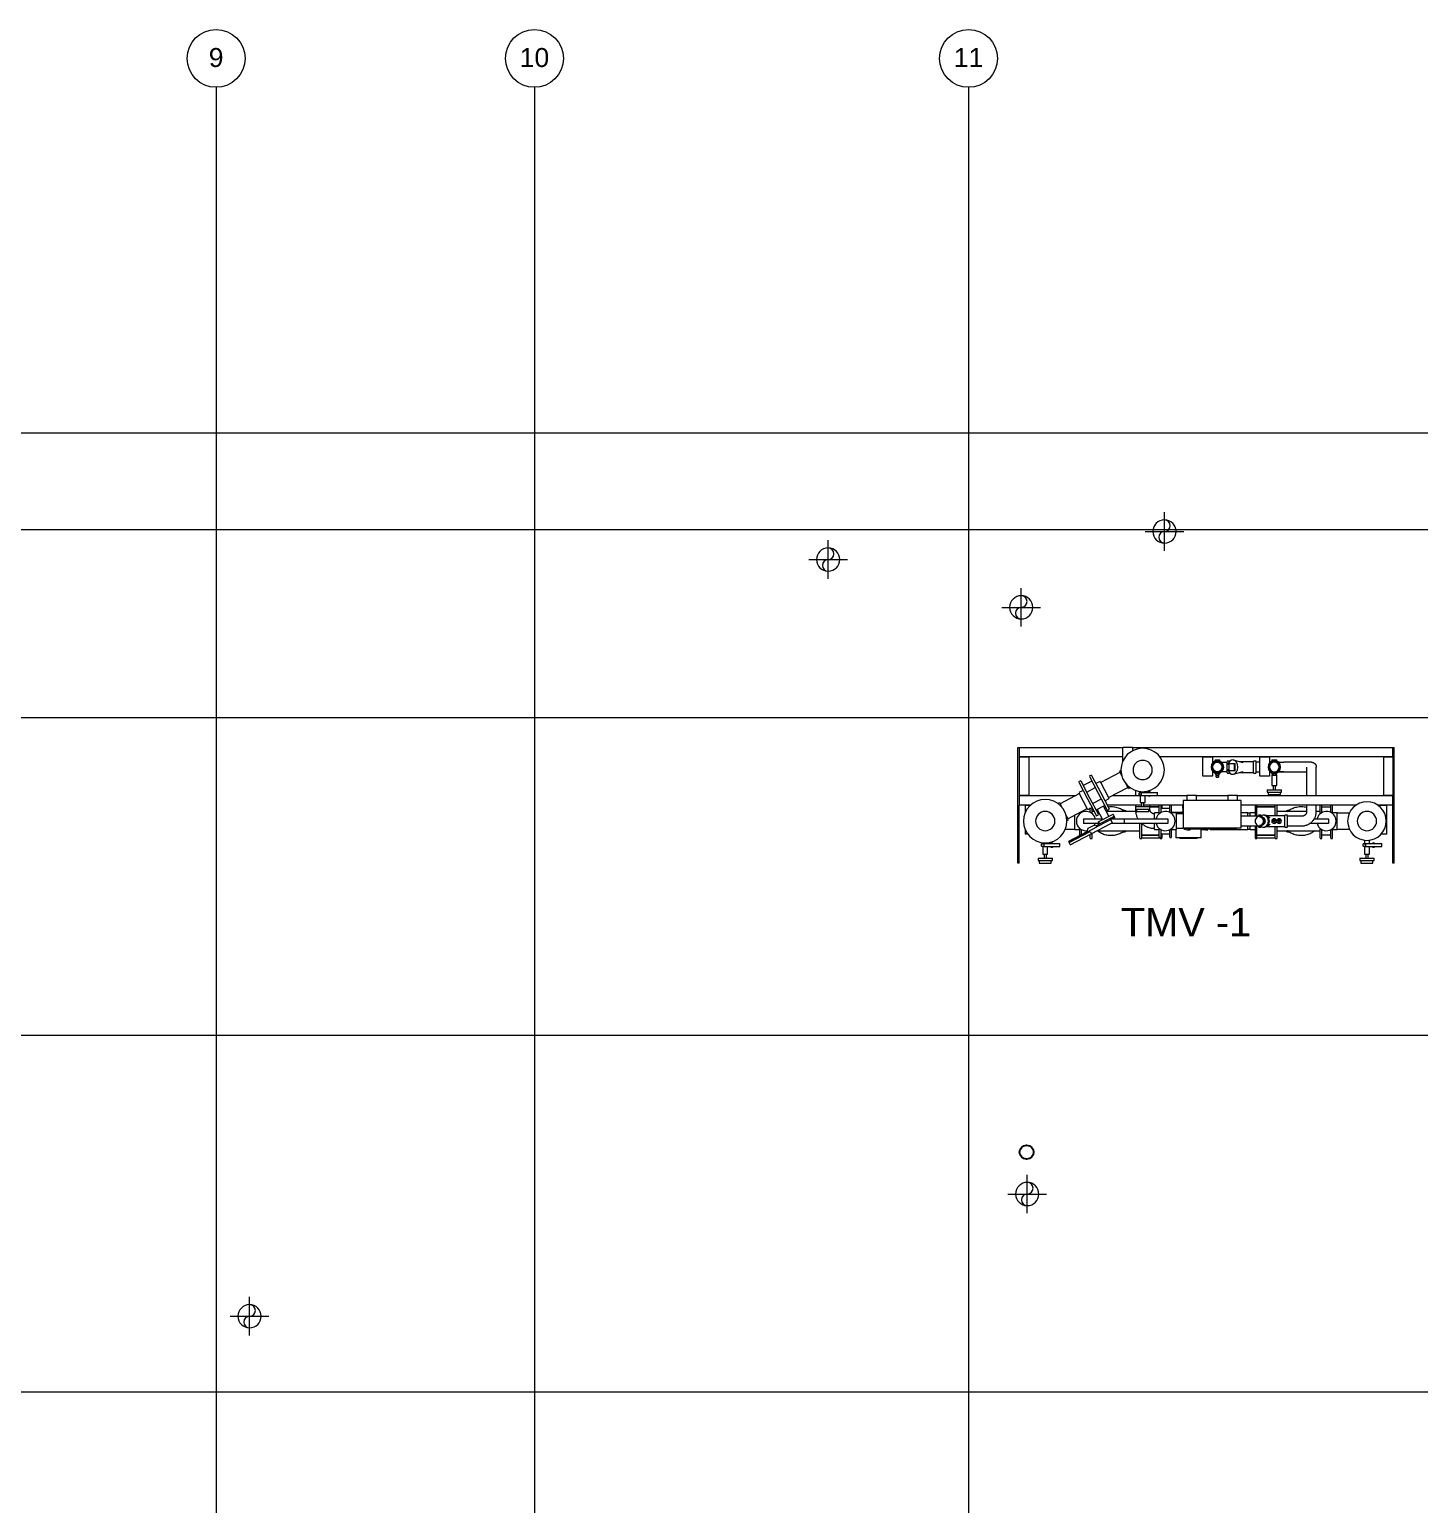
# Model space of a CAD drawing. Header units: inches. Extents: x -3299 to -2250, y -94 to 482.
# Drawn here: x -2774.7 to -2486.5, y 175.7 to 481.7 of the extents above; entities that cross this region are included whole.
import ezdxf

# ---------------------------------------------------------------- set-up
doc = ezdxf.new("R2010")
doc.units = ezdxf.units.IN
doc.header["$MEASUREMENT"] = 0
for name, color, linetype, lineweight in [('G-ANNO-TEXT', 231, 'Continuous', 9), ('M-EQPM', 50, 'Continuous', 9), ('P-PIPE', 3, 'Continuous', 9), ('P-PIPE-CNTR', 3, 'Continuous', 9), ('S-GRID', 1, 'Continuous', 9), ('S-GRID-IDEN', 1, 'Continuous', 13)]:
    doc.layers.add(name, color=color, linetype=linetype, lineweight=lineweight)
doc.styles.add('Arial', font='arial.ttf', dxfattribs={"height": 3.934132})
doc.styles.add('Arial_1', font='arial.ttf', dxfattribs={"height": 5.901198})

# ---------------------------------------------------------------- blocks, each defined once
blk = doc.blocks.new('Digital-Recirc-Valve_Brain_DMC2-BS1-DS-Brainscan_Armstrong - Standard-1360012-Copy of ROOF LEVEL')
at = {"layer": 'M-EQPM'}
for p, q in [((-39, 12), (-38.75, 12)), ((-39, -12), (-39, 12)), ((-38.75, 12), (-17.27, 12)), ((-38.75, 12), (-38.75, 10)), ((-38.75, 10), (-36.75, 10)), ((-38.75, 10), (-38.75, 2)), ((-17.27, 10), (-38.75, 10)), ((-36.75, 10), (-36.75, 2)), ((-17.27, 8.99), (-17.27, 12)), ((-15.27, 12), (-17.27, 12)), ((-15.27, 12), (-15.27, 11.21)), ((-15.27, 12), (38.75, 12)), ((38.75, 10), (-9.56, 10)), ((-0.65, 10), (1.35, 10)), ((-0.65, 6), (-0.65, 10)), ((1.35, 10), (1.35, 8.69)), ((1.85, 9.4), (1.85, 9.08)), ((1.85, 9.4), (2.35, 9.4)), ((2.35, 9.4), (2.85, 9.4)), ((2.85, 9.08), (2.85, 9.4)), ((7.71, 8.81), (5.71, 9.37)), ((11.15, 10), (13.15, 10)), ((11.15, 6), (11.15, 10)), ((13.15, 10), (13.15, 8.69)), ((13.65, 9.4), (13.65, 9.08)), ((13.65, 9.4), (14.15, 9.4)), ((14.15, 9.4), (14.65, 9.4)), ((14.65, 9.08), (14.65, 9.4)), ((36.75, 10), (38.75, 10)), ((36.75, 10), (36.75, 2)), ((38.75, 10), (38.75, 12)), ((38.75, 12), (39, 12)), ((38.75, 10), (38.75, 2)), ((39, -12), (39, 12)), ((-23.78, 6.24), (-24.22, 6.01)), ((-23.75, 6.19), (-21.92, 2.7)), ((-17.86, 6.8), (-21.85, 4.71)), ((-17.63, 7.21), (-17.98, 7.02)), ((-17.96, 6.98), (-17.44, 6)), ((1.35, 7.11), (1.35, 6)), ((1.85, 6.72), (1.85, 6.4)), ((2.1, 6.4), (1.85, 6.4)), ((2.1, 6.15), (2.1, 6.4)), ((2.6, 6.4), (2.1, 6.4)), ((2.1, 5.8), (2.1, 6.15)), ((2.1, 6.15), (2.6, 6.15)), ((2.6, 6.4), (2.6, 6.15)), ((2.85, 6.4), (2.6, 6.4)), ((2.6, 6.15), (2.6, 5.8)), ((2.85, 6.4), (2.85, 6.72)), ((4.85, 9.15), (4.35, 9.15)), ((4.35, 7.9), (4.35, 9.09)), ((4.35, 6.71), (4.35, 7.9)), ((4.35, 6.65), (4.85, 6.65)), ((4.8, 8.65), (5.86, 8.65)), ((4.8, 7.15), (4.8, 8.65)), ((5.86, 7.15), (4.8, 7.15)), ((4.85, 9.05), (4.85, 9.09)), ((4.85, 6.71), (4.85, 6.75)), ((5.71, 6.43), (7.71, 6.99)), ((5.86, 8.65), (6.04, 8.65)), ((5.86, 7.15), (5.86, 8.65)), ((6.04, 7.15), (5.86, 7.15)), ((6.04, 7.15), (6.04, 8.65)), ((9.85, 9.02), (6.83, 9.02)), ((6.83, 6.77), (9.85, 6.77)), ((10.35, 9.15), (9.85, 9.15)), ((9.85, 7.9), (9.85, 9.09)), ((9.85, 6.71), (9.85, 7.9)), ((9.85, 6.65), (10.35, 6.65)), ((10.35, 7.9), (10.35, 9.09)), ((11.15, 8.9), (10.35, 8.9)), ((10.35, 6.71), (10.35, 7.9)), ((10.35, 6.9), (11.15, 6.9)), ((13.36, 8.9), (13.15, 8.9)), ((13.15, 7.11), (13.15, 6)), ((13.15, 6.9), (13.36, 6.9)), ((13.65, 6.72), (13.65, 6.4)), ((13.9, 6.4), (13.65, 6.4)), ((13.65, 6.2), (13.65, 4.07)), ((13.65, 6.2), (14.65, 6.2)), ((13.9, 6.65), (13.9, 6.2)), ((14.4, 6.2), (14.4, 6.65)), ((14.65, 6.4), (14.4, 6.4)), ((14.65, 6.4), (14.65, 6.72)), ((14.65, 4.07), (14.65, 6.2)), ((15.13, 8.9), (14.94, 8.9)), ((14.94, 6.9), (16.15, 6.9)), ((21.85, 8.9), (16.15, 8.9)), ((16.15, 6.9), (20.85, 6.9)), ((22.85, 6.83), (22.85, 7.64)), ((-25.99, 5.08), (-26.44, 4.84)), ((-26.41, 4.79), (-24.58, 1.3)), ((-25.51, 3.07), (-26.39, 2.61)), ((-25.97, 5.02), (-24.14, 1.54)), ((-23.69, 4.99), (-25.46, 4.06)), ((-24.76, 2.73), (-22.99, 3.66)), ((-24.19, 5.95), (-22.36, 2.46)), ((-21.97, 4.93), (-22.85, 4.47)), ((-21.94, 4.89), (-21.04, 3.16)), ((-21.04, 3.16), (-20.13, 1.44)), ((-20.22, 1.61), (-16.24, 3.7)), ((-16.68, 4.54), (-16.15, 3.53)), ((-16.12, 3.48), (-15.79, 3.66)), ((-14.65, 3.08), (-14.65, 2)), ((-11.65, 2.7), (-11.65, 3.08)), ((1.35, 6), (-0.65, 6)), ((2.1, 5.8), (2.6, 5.8)), ((13.15, 6), (11.15, 6)), ((12.65, 3.2), (12.65, 2.7)), ((12.65, 3.2), (15.65, 3.2)), ((13.65, 4.07), (14.65, 4.07)), ((13.9, 4.07), (13.9, 3.2)), ((14.4, 3.2), (14.4, 4.07)), ((15.65, 2.7), (15.65, 3.2)), ((20.85, 5.9), (20.85, 2)), ((22.85, 2), (22.85, 5.9)), ((-36.75, 2), (-38.75, 2)), ((-38.75, 2), (-27.02, 2)), ((-38.75, 2), (-38.75, 0)), ((-30.38, 0.52), (-30.71, 0.34)), ((-29.82, -0.54), (-30.35, 0.47)), ((-26.28, 2.39), (-30.26, 0.3)), ((-26.37, 2.56), (-25.46, 0.84)), ((-25.46, 0.84), (-24.56, -0.89)), ((-24.58, 1.3), (-22.75, -2.19)), ((-24.14, 1.54), (-22.31, -1.95)), ((-21.74, 1.27), (-23.51, 0.34)), ((-22.36, 2.46), (-20.53, -1.02)), ((-21.92, 2.7), (-20.09, -0.79)), ((-20.99, 0.93), (-20.11, 1.39)), ((-19.48, 2), (-13.65, 2)), ((-13.59, 2.57), (-13.9, 2.57)), ((-13.9, 2.07), (-13.9, 2.57)), ((-13.9, 2.07), (-13.59, 2.07)), ((-13.65, 2.88), (-13.65, 2.45)), ((-13.65, 2.2), (-13.65, 0.57)), ((-13.65, 0.57), (-12.65, 0.57)), ((-13.46, 2.63), (-13.46, 2.01)), ((-13.46, 2.63), (-10.09, 2.63)), ((-13.46, 2.01), (-10.09, 2.01)), ((-13.4, 0.57), (-13.4, -0.3)), ((-12.9, -0.3), (-12.9, 0.57)), ((-12.65, 2.63), (-12.65, 2.88)), ((-12.65, 0.57), (-12.65, 2.01)), ((-12.65, 2), (-12.03, 2)), ((-11.52, 2), (-4, 2)), ((-10.09, 2.01), (-10.09, 2.63)), ((-9.71, -1.76), (-9.71, 0.01)), ((-9.34, -1.55), (-9.34, 0.01)), ((-9.15, 0.05), (-9.15, -0.64)), ((-7.53, -1.55), (-7.53, 0.01)), ((-7.15, -1.76), (-7.15, 0.01)), ((7.25, 1), (-4.75, 1)), ((-4.75, 1), (-4.75, -4.7)), ((-2, 2), (-4, 2)), ((-4, 2), (-4, 1)), ((-2, 1), (-2, 2)), ((-2, 2), (4.5, 2)), ((4.5, 2), (4.5, 1)), ((6.5, 2), (4.5, 2)), ((6.5, 1), (6.5, 2)), ((6.5, 2), (38.75, 2)), ((7.25, -4.7), (7.25, 1)), ((10.15, 0.05), (10.15, -2.29)), ((10.52, -2.29), (10.52, 0.05)), ((12.65, 2.7), (15.65, 2.7)), ((12.9, 2.7), (12.9, 2.2)), ((12.9, 2.2), (15.4, 2.2)), ((14.34, -2.22), (14.34, 0.05)), ((14.71, -2.22), (14.71, 0.05)), ((15.4, 2.2), (15.4, 2.7)), ((23.65, -1.8), (23.65, 0.05)), ((24.03, -1.56), (24.03, 0.05)), ((25.84, -1.53), (25.84, 0.05)), ((26.21, -1.72), (26.21, 0.05)), ((38.75, 2), (36.75, 2)), ((38.75, 0), (38.75, 2)), ((-36.34, 0), (-38.75, 0)), ((-38.75, -12), (-38.75, 0)), ((-37.47, 0), (-36.34, 0)), ((-37.47, -1.61), (-37.47, 0)), ((-28.54, -2.98), (-29.06, -2)), ((-28.87, -3.21), (-28.52, -3.02)), ((-28.64, -2.8), (-24.65, -0.71)), ((-27.21, -3.3), (-27.21, -2.02)), ((-26.21, -1.58), (-26.31, -1.58)), ((-26.21, -1.8), (-26.21, -1.5)), ((-25.84, -1.56), (-25.84, -1.31)), ((-25.4, -2.8), (-21.58, -2.8)), ((-25.4, -2.8), (-25.4, -3.8)), ((-24.53, -0.93), (-23.65, -0.47)), ((-24.03, -1.53), (-24.03, -0.57)), ((-23.65, -1.72), (-23.65, -0.43)), ((-23.21, -1.3), (-23.65, -1.3)), ((-23.21, -1.3), (-23.65, -1.3)), ((-22.81, -0.99), (-21.04, -0.06)), ((-22.72, -2.24), (-22.28, -2.01)), ((-22.37, -1.3), (-22.65, -1.3)), ((-22.41, -1.3), (-22.65, -1.3)), ((-22.59, -0.88), (-21.47, -3)), ((-22.36, -3.46), (-19.26, -1.84)), ((-20.15, -2.3), (-21.26, -0.18)), ((-14.58, -1.3), (-20.67, -1.3)), ((-18.89, -2.54), (-20.54, -3.41)), ((-20.54, -3.07), (-19.84, -2.7)), ((-13.4, 0), (-20.51, 0)), ((-20.51, -1.08), (-20.06, -0.84)), ((-19.77, -2.67), (-19.84, -2.7)), ((-19.77, -2.67), (-19.26, -2.4)), ((-19.43, -3.67), (-19.77, -3.01)), ((-19.38, -2.8), (-16.93, -2.8)), ((-19.03, -2.28), (-19.26, -1.84)), ((-19.24, -2.39), (-19.26, -2.4)), ((-19.23, -2.38), (-19.03, -2.28)), ((-18.89, -2.54), (-19.03, -2.28)), ((-17.27, -1.03), (-17.39, -1.03)), ((-17.27, -1.03), (-17.39, -1.03)), ((-16.93, -2.8), (-7.93, -2.8)), ((-16.93, -3.8), (-16.93, -2.8)), ((-14.58, -1.3), (-16.6, -1.3)), ((-14.65, 0), (-14.65, -0.3)), ((-14.65, -0.3), (-14.65, -0.8)), ((-14.65, -0.3), (-11.65, -0.3)), ((-14.65, -0.8), (-11.65, -0.8)), ((-14.65, -0.8), (-14.65, -0.86)), ((-14.4, -0.8), (-14.4, -1.3)), ((-14.4, -1.3), (-11.9, -1.3)), ((-4.75, 0), (-12.9, 0)), ((-11.9, -1.3), (-11.9, -0.8)), ((-11.65, -0.3), (-11.65, 0)), ((-11.65, -0.8), (-11.65, -0.3)), ((-11.65, -0.3), (-9.71, -0.3)), ((-9.71, -0.43), (-11.65, -0.43)), ((-11.65, -0.86), (-11.65, -0.8)), ((-9.71, -1.58), (-10.71, -1.58)), ((-10.71, -2.78), (-10.71, -1.58)), ((-7.53, -0.68), (-9.34, -0.68)), ((-7.93, -2.8), (-7.93, -3.8)), ((-4.9, -1.55), (-7.15, -1.55)), ((-6.15, -1.58), (-7.15, -1.58)), ((-6.15, -3.3), (-6.15, -1.58)), ((-4.9, -1.29), (-4.75, -1.29)), ((-4.9, -1.29), (-4.9, -1.8)), ((-4.89, 0), (-4.84, -1.29)), ((31.15, 0), (7.25, 0)), ((8.65, -1.58), (7.25, -1.58)), ((10.85, -2.3), (7.25, -2.3)), ((8.65, -2.27), (8.65, -1.58)), ((9.15, -1.64), (8.65, -1.64)), ((10.15, -1.58), (9.15, -1.58)), ((9.15, -2.27), (9.15, -1.58)), ((10.52, -0.3), (14.34, -0.3)), ((14.34, -0.43), (10.52, -0.43)), ((11.35, -2.05), (10.85, -2.05)), ((10.85, -2.3), (10.85, -2.11)), ((11.17, -2.3), (11.04, -2.3)), ((11.26, -2.55), (11.17, -2.55)), ((11.35, -2.21), (11.35, -2.11)), ((11.44, -2.18), (11.35, -2.18)), ((12.04, -2.05), (11.85, -2.05)), ((16.35, -2.18), (12.47, -2.18)), ((13.27, -2.64), (12.55, -2.2)), ((20.85, -1.3), (14.71, -1.3)), ((16.6, -1.3), (14.71, -1.3)), ((16.85, -2.05), (16.35, -2.05)), ((16.35, -3.3), (16.35, -2.11)), ((16.85, -3.3), (16.85, -2.11)), ((19.85, -2.3), (16.85, -2.3)), ((17.39, -1.03), (17.27, -1.03)), ((17.39, -1.03), (17.27, -1.03)), ((20.85, 0), (20.85, -1.3)), ((22.41, -2.8), (25.4, -2.8)), ((22.85, -1.3), (22.85, 0)), ((23.65, -1.3), (22.85, -1.3)), ((23.65, -1.3), (22.85, -1.3)), ((25.84, -0.43), (24.03, -0.43)), ((25.4, -2.8), (25.4, -3.8)), ((27.21, -1.58), (26.21, -1.58)), ((27.21, -3.3), (27.21, -1.58)), ((29.76, -1.64), (27.21, -1.64)), ((35.55, 0), (37.48, 0)), ((38.75, 0), (35.55, 0)), ((37.48, -6), (37.48, 0)), ((38.75, -12), (38.75, 0)), ((-37.47, -6), (-37.47, -4.99)), ((-36.94, -6), (-37.47, -6)), ((-29.21, -4.96), (-27.21, -4.96)), ((-24.72, -5.53), (-28.51, -7.52)), ((-28.48, -7.58), (-22.62, -4.5)), ((-28.48, -7.58), (-22.62, -4.5)), ((-28.38, -7.77), (-24.03, -5.49)), ((-28.16, -8.2), (-23.81, -5.91)), ((-27.21, -5.02), (-27.21, -3.3)), ((-27.21, -5.02), (-26.21, -5.02)), ((-26.21, -6.33), (-26.21, -4.8)), ((-25.84, -6.15), (-25.84, -5.04)), ((-22.18, -3.8), (-25.4, -3.8)), ((-24.51, -4.83), (-24.72, -5.53)), ((-23.28, -4.19), (-24.51, -4.83)), ((-24.03, -5.49), (-23.79, -5.96)), ((-24.03, -6.87), (-24.03, -6.06)), ((-20.09, -4.02), (-23.79, -5.96)), ((-23.65, -6.87), (-23.65, -5.93)), ((-22.68, -4.37), (-23.28, -4.19)), ((-22.77, -4.24), (-22.75, -4.23)), ((-22.77, -4.24), (-22.63, -4.51)), ((-22.75, -4.23), (-20.68, -3.14)), ((-20.54, -3.41), (-22.62, -4.5)), ((-22.62, -4.5), (-22.62, -4.5)), ((-22.53, -5.3), (-13.71, -5.3)), ((-22.53, -5.3), (-22.47, -5.3)), ((-22.36, -3.46), (-22.13, -3.9)), ((-20.68, -3.14), (-20.6, -3.11)), ((-20.54, -3.41), (-20.68, -3.14)), ((-20.54, -3.07), (-20.61, -3.11)), ((-19.43, -3.67), (-20.09, -4.02)), ((-16.93, -3.8), (-19.67, -3.8)), ((-17.39, -5.57), (-17.27, -5.57)), ((-17.39, -5.57), (-17.27, -5.57)), ((-7.93, -3.8), (-16.93, -3.8)), ((-16.6, -5.3), (-13.71, -5.3)), ((-13.71, -6.87), (-13.71, -3.81)), ((-13.34, -6.87), (-13.34, -3.81)), ((-10.71, -5.02), (-10.71, -3.82)), ((-10.71, -5.02), (-9.71, -5.02)), ((-9.71, -6.62), (-9.71, -4.84)), ((-9.34, -6.62), (-9.34, -5.05)), ((-9.34, -5.93), (-7.53, -5.93)), ((-9.15, -5.96), (-9.15, -6.87)), ((-7.53, -6.62), (-7.53, -5.05)), ((-7.15, -6.62), (-7.15, -4.84)), ((-7.15, -5.02), (-6.15, -5.02)), ((-7.15, -5.05), (-6.28, -5.05)), ((-6.28, -5.02), (-6.28, -6.8)), ((-6.15, -5.02), (-6.15, -3.3)), ((-4.75, -4.7), (7.25, -4.7)), ((-3.75, -4.7), (-3.75, -5)), ((6.25, -5), (-3.75, -5)), ((-1.03, -6.8), (-1.03, -5)), ((-1.03, -5.05), (-0.15, -5.05)), ((-0.15, -5.11), (-0.15, -5.06)), ((-0.15, -5.11), (0.35, -5.11)), ((0.35, -5.11), (0.35, -5.06)), ((0.85, -5.02), (8.65, -5.02)), ((0.85, -5.02), (0.85, -5.02)), ((6.25, -4.7), (6.25, -5)), ((7.25, -4.3), (10.85, -4.3)), ((8.65, -5.02), (8.65, -4.33)), ((8.65, -4.96), (9.15, -4.96)), ((9.15, -5.02), (9.15, -4.33)), ((9.15, -5.02), (10.15, -5.02)), ((10.15, -4.31), (10.15, -6.87)), ((10.52, -6.87), (10.52, -4.3)), ((10.85, -4.49), (10.85, -4.3)), ((10.85, -4.55), (11.35, -4.55)), ((11.04, -4.3), (11.17, -4.3)), ((11.17, -4.05), (11.26, -4.05)), ((11.35, -4.49), (11.35, -4.39)), ((11.35, -4.43), (11.44, -4.43)), ((11.85, -4.55), (12.04, -4.55)), ((12.47, -4.43), (16.35, -4.43)), ((12.55, -4.4), (13.27, -3.96)), ((14.34, -6.87), (14.34, -4.38)), ((14.71, -6.87), (14.71, -4.38)), ((14.71, -5.3), (23.65, -5.3)), ((14.71, -5.3), (16.6, -5.3)), ((16.35, -4.49), (16.35, -3.3)), ((16.35, -4.55), (16.85, -4.55)), ((16.85, -4.49), (16.85, -3.3)), ((16.85, -4.3), (19.85, -4.3)), ((17.27, -5.57), (17.39, -5.57)), ((17.27, -5.57), (17.39, -5.57)), ((25.4, -3.8), (21.41, -3.8)), ((22.47, -5.3), (23.65, -5.3)), ((23.65, -6.87), (23.65, -4.8)), ((24.03, -6.87), (24.03, -5.04)), ((25.84, -6.87), (25.84, -5.07)), ((26.21, -6.87), (26.21, -4.88)), ((26.21, -5.02), (27.21, -5.02)), ((27.21, -5.02), (27.21, -3.3)), ((27.21, -4.96), (29.76, -4.96)), ((37.48, -6), (36.26, -6)), ((-33.79, -8.03), (-34.1, -8.03)), ((-34.1, -8.53), (-34.1, -8.03)), ((-34.1, -8.53), (-33.79, -8.53)), ((-33.85, -7.72), (-33.85, -8.15)), ((-33.85, -8.4), (-33.85, -10.13)), ((-33.66, -7.97), (-33.66, -8.59)), ((-33.66, -7.97), (-30.29, -7.97)), ((-33.66, -8.59), (-30.29, -8.59)), ((-32.85, -7.97), (-32.85, -7.72)), ((-32.85, -10.13), (-32.85, -8.59)), ((-30.29, -8.59), (-30.29, -7.97)), ((-28.51, -7.52), (-28.48, -7.58)), ((-28.48, -7.58), (-28.38, -7.77)), ((-28.16, -8.19), (-28.38, -7.77)), ((-24.32, -6.18), (-24.03, -6.18)), ((-24.03, -6.87), (-24.03, -6.87)), ((-24.03, -6.93), (-23.65, -6.93)), ((-24.03, -6.93), (-23.65, -6.93)), ((-23.65, -6.87), (-23.65, -6.87)), ((-13.71, -6.87), (-13.71, -6.87)), ((-13.71, -6.93), (-13.34, -6.93)), ((-13.71, -6.93), (-13.34, -6.93)), ((-13.34, -6.18), (-9.71, -6.18)), ((-9.71, -6.3), (-13.34, -6.3)), ((-13.34, -6.8), (-9.53, -6.8)), ((-13.34, -6.87), (-13.34, -6.87)), ((-9.71, -6.68), (-9.34, -6.68)), ((-9.53, -6.87), (-9.53, -6.67)), ((-9.53, -6.87), (-9.53, -6.87)), ((-9.53, -6.93), (-9.15, -6.93)), ((-9.53, -6.93), (-9.15, -6.93)), ((-9.15, -6.87), (-9.15, -6.87)), ((-7.53, -6.62), (-7.53, -6.62)), ((-7.53, -6.68), (-7.15, -6.68)), ((-7.53, -6.68), (-7.15, -6.68)), ((-7.15, -6.62), (-7.15, -6.62)), ((-5.9, -6.8), (-6.28, -6.8)), ((-1.4, -6.8), (-5.9, -6.8)), ((-5.47, -6.8), (-5.47, -6.93)), ((-5.22, -6.93), (-5.47, -6.93)), ((-2.08, -6.93), (-5.22, -6.93)), ((-1.83, -6.93), (-2.08, -6.93)), ((-1.83, -6.93), (-1.83, -6.8)), ((-1.03, -6.8), (-1.4, -6.8)), ((10.15, -6.87), (10.15, -6.87)), ((10.15, -6.93), (10.52, -6.93)), ((10.15, -6.93), (10.52, -6.93)), ((10.52, -6.18), (14.34, -6.18)), ((14.34, -6.3), (10.52, -6.3)), ((10.52, -6.8), (14.34, -6.8)), ((10.52, -6.87), (10.52, -6.87)), ((14.34, -6.87), (14.34, -6.87)), ((14.34, -6.93), (14.71, -6.93)), ((14.34, -6.93), (14.71, -6.93)), ((14.71, -6.87), (14.71, -6.87)), ((23.65, -6.87), (23.65, -6.87)), ((23.65, -6.93), (24.03, -6.93)), ((23.65, -6.93), (24.03, -6.93)), ((24.03, -6.18), (25.84, -6.18)), ((24.03, -6.87), (24.03, -6.87)), ((25.84, -6.87), (25.84, -6.87)), ((25.84, -6.93), (26.21, -6.93)), ((25.84, -6.93), (26.21, -6.93)), ((26.21, -6.87), (26.21, -6.87)), ((32.91, -8.03), (32.6, -8.03)), ((32.6, -8.53), (32.6, -8.03)), ((32.6, -8.53), (32.91, -8.53)), ((32.85, -7.24), (32.85, -8.15)), ((32.85, -8.4), (32.85, -10.13)), ((33.04, -7.97), (33.04, -8.59)), ((33.04, -7.97), (36.41, -7.97)), ((33.04, -8.59), (36.41, -8.59)), ((33.85, -7.97), (33.85, -7.24)), ((33.85, -10.13), (33.85, -8.59)), ((36.41, -8.59), (36.41, -7.97)), ((-38.75, -12), (-39, -12)), ((-34.85, -11), (-34.85, -11.5)), ((-34.85, -11), (-31.85, -11)), ((-34.85, -11.5), (-31.85, -11.5)), ((-34.6, -11.5), (-34.6, -12)), ((-34.6, -12), (-32.1, -12)), ((-33.85, -10.13), (-32.85, -10.13)), ((-33.6, -10.13), (-33.6, -11)), ((-33.1, -11), (-33.1, -10.13)), ((-32.1, -12), (-32.1, -11.5)), ((-31.85, -11.5), (-31.85, -11)), ((31.85, -11), (31.85, -11.5)), ((31.85, -11), (34.85, -11)), ((31.85, -11.5), (34.85, -11.5)), ((32.1, -11.5), (32.1, -12)), ((32.1, -12), (34.6, -12)), ((32.85, -10.13), (33.85, -10.13)), ((33.1, -10.13), (33.1, -11)), ((33.6, -11), (33.6, -10.13)), ((34.6, -12), (34.6, -11.5)), ((34.85, -11.5), (34.85, -11)), ((39, -12), (38.75, -12))]:
    blk.add_line(p, q, dxfattribs=at)
at = {"layer": 'M-EQPM', "flags": 128}
for points in [[(3.14, 8.9), (3.2, 8.9), (3.27, 8.9), (3.34, 8.9), (3.41, 8.9), (3.48, 8.9), (3.55, 8.9), (3.63, 8.9), (3.7, 8.9), (3.78, 8.9), (3.85, 8.9), (3.93, 8.9), (4.01, 8.9), (4.09, 8.9), (4.17, 8.9), (4.25, 8.9), (4.33, 8.9), (4.35, 8.9)], [(4.35, 6.9), (4.27, 6.9), (4.19, 6.9), (4.11, 6.9), (4.03, 6.9), (3.95, 6.9), (3.87, 6.9), (3.8, 6.9), (3.72, 6.9), (3.65, 6.9), (3.57, 6.9), (3.5, 6.9), (3.43, 6.9), (3.36, 6.9), (3.29, 6.9), (3.22, 6.9), (3.16, 6.9)], [(14.94, 8.9), (15, 8.9), (15.07, 8.9), (15.14, 8.9), (15.21, 8.9), (15.28, 8.9), (15.35, 8.9), (15.43, 8.9), (15.5, 8.9), (15.58, 8.9), (15.65, 8.9), (15.73, 8.9), (15.81, 8.9), (15.89, 8.9), (15.97, 8.9), (16.05, 8.9), (16.13, 8.9), (16.15, 8.9)], [(16.15, 6.9), (16.07, 6.9), (15.99, 6.9), (15.91, 6.9), (15.83, 6.9), (15.75, 6.9), (15.67, 6.9), (15.6, 6.9), (15.52, 6.9), (15.45, 6.9), (15.37, 6.9), (15.3, 6.9), (15.23, 6.9), (15.16, 6.9), (15.09, 6.9), (15.02, 6.9), (14.96, 6.9)], [(20.85, 7.9), (20.85, 7.9), (20.85, 7.89), (20.85, 7.89), (20.85, 7.87), (20.85, 7.86), (20.85, 7.84), (20.85, 7.82), (20.85, 7.8), (20.85, 7.77), (20.85, 7.74), (20.85, 7.71), (20.85, 7.67), (20.85, 7.64), (20.85, 7.59), (20.85, 7.55), (20.85, 7.5), (20.85, 7.46), (20.85, 7.4), (20.85, 7.35), (20.85, 7.29), (20.85, 7.23), (20.85, 7.17), (20.85, 7.11), (20.85, 7.05), (20.85, 6.98), (20.85, 6.91), (20.85, 6.84), (20.85, 6.77), (20.85, 6.7), (20.85, 6.62), (20.85, 6.55), (20.85, 6.47), (20.85, 6.4), (20.85, 6.32), (20.85, 6.24), (20.85, 6.16), (20.85, 6.08), (20.85, 6), (20.85, 5.92), (20.85, 5.9)], [(21.85, 8.9), (21.89, 8.9), (21.93, 8.9), (21.97, 8.89), (22.01, 8.89), (22.05, 8.88), (22.09, 8.87), (22.13, 8.86), (22.16, 8.85), (22.2, 8.84), (22.24, 8.82), (22.28, 8.8), (22.31, 8.79), (22.35, 8.77)], [(22.35, 8.76), (22.38, 8.75), (22.41, 8.73), (22.45, 8.7), (22.48, 8.68), (22.51, 8.65), (22.54, 8.62), (22.57, 8.6), (22.59, 8.57), (22.62, 8.54), (22.65, 8.51), (22.67, 8.47), (22.69, 8.44), (22.71, 8.41), (22.73, 8.37), (22.75, 8.34), (22.77, 8.3), (22.78, 8.26), (22.8, 8.22), (22.81, 8.19), (22.82, 8.15)], [(22.82, 8.15), (22.83, 8.11), (22.84, 8.07), (22.84, 8.03), (22.85, 7.99), (22.85, 7.95), (22.85, 7.91)], [(22.85, 5.9), (22.85, 5.98), (22.85, 6.06), (22.85, 6.14), (22.85, 6.22), (22.85, 6.3), (22.85, 6.38), (22.85, 6.45), (22.85, 6.53), (22.85, 6.6), (22.85, 6.68), (22.85, 6.75), (22.85, 6.82), (22.85, 6.89), (22.85, 6.96), (22.85, 7.03), (22.85, 7.09), (22.85, 7.16), (22.85, 7.22), (22.85, 7.28), (22.85, 7.33), (22.85, 7.39), (22.85, 7.44), (22.85, 7.49), (22.85, 7.54), (22.85, 7.58), (22.85, 7.62), (22.85, 7.66), (22.85, 7.7), (22.85, 7.73), (22.85, 7.76), (22.85, 7.79), (22.85, 7.82), (22.85, 7.84), (22.85, 7.86), (22.85, 7.87), (22.85, 7.88), (22.85, 7.89), (22.85, 7.9), (22.85, 7.9), (22.85, 7.9)], [(-22.4, -1.24), (-22.47, -1.29), (-22.54, -1.35)], [(-22.4, -1.24), (-22.47, -1.29), (-22.54, -1.35)], [(-20.82, -0.49), (-20.94, -0.52), (-21.06, -0.56)], [(-20.82, -0.49), (-20.94, -0.52), (-21.06, -0.56)], [(-16.89, -1.35), (-16.92, -1.32), (-17.07, -1.21), (-17.22, -1.1), (-17.39, -0.99), (-17.57, -0.89), (-17.77, -0.79), (-17.97, -0.7), (-18.19, -0.61), (-18.42, -0.54), (-18.66, -0.47), (-18.91, -0.42), (-19.16, -0.38), (-19.42, -0.36), (-19.68, -0.35), (-19.94, -0.36), (-20.2, -0.38), (-20.3, -0.39)], [(-17.24, -1.09), (-17.39, -0.99), (-17.57, -0.89), (-17.77, -0.79), (-17.97, -0.7), (-18.19, -0.61), (-18.42, -0.54), (-18.66, -0.47), (-18.91, -0.42), (-19.16, -0.38), (-19.42, -0.36), (-19.68, -0.35), (-19.94, -0.36), (-20.2, -0.38), (-20.3, -0.39)], [(-14.65, -0.86), (-14.65, -1.02), (-14.64, -1.18), (-14.62, -1.33), (-14.62, -1.35)], [(-14.65, -0.86), (-14.65, -1.02), (-14.64, -1.18), (-14.62, -1.33), (-14.6, -1.49), (-14.57, -1.64), (-14.54, -1.8), (-14.5, -1.95), (-14.45, -2.1), (-14.4, -2.25), (-14.34, -2.4), (-14.27, -2.54), (-14.21, -2.68), (-14.14, -2.8)], [(-10.71, -1.8), (-10.75, -1.8), (-10.79, -1.8), (-10.82, -1.79), (-10.86, -1.79), (-10.9, -1.78), (-10.94, -1.77), (-10.97, -1.76), (-11.01, -1.75), (-11.04, -1.74), (-11.08, -1.73), (-11.11, -1.71), (-11.15, -1.69), (-11.18, -1.68), (-11.21, -1.66), (-11.24, -1.64), (-11.27, -1.61), (-11.3, -1.59), (-11.33, -1.57), (-11.36, -1.54), (-11.39, -1.52), (-11.41, -1.49), (-11.44, -1.46), (-11.46, -1.43), (-11.48, -1.4), (-11.5, -1.37), (-11.52, -1.34), (-11.54, -1.3), (-11.56, -1.27), (-11.57, -1.24), (-11.59, -1.2), (-11.6, -1.17), (-11.61, -1.13), (-11.62, -1.1), (-11.63, -1.06), (-11.64, -1.02), (-11.64, -0.98), (-11.65, -0.95), (-11.65, -0.91), (-11.65, -0.87), (-11.65, -0.86)], [(-4.75, -1.8), (-4.8, -1.8), (-4.88, -1.8), (-4.97, -1.8), (-5.06, -1.8), (-5.15, -1.8), (-5.24, -1.8), (-5.34, -1.8), (-5.43, -1.8), (-5.53, -1.8), (-5.63, -1.8), (-5.73, -1.8), (-5.82, -1.8), (-5.92, -1.8), (-6.02, -1.8), (-6.12, -1.8), (-6.15, -1.8)], [(20.85, -0.5), (20.8, -0.48), (20.55, -0.43), (20.3, -0.39), (20.04, -0.36), (19.79, -0.35), (19.53, -0.36), (19.27, -0.37), (19.01, -0.41), (18.76, -0.45), (18.52, -0.51), (18.29, -0.58), (18.06, -0.66), (17.85, -0.75), (17.65, -0.85), (17.46, -0.95), (17.29, -1.06), (17.13, -1.17), (16.98, -1.28), (16.89, -1.35)], [(20.85, -0.5), (20.8, -0.48), (20.55, -0.43), (20.3, -0.39), (20.04, -0.36), (19.79, -0.35), (19.53, -0.36), (19.27, -0.37), (19.01, -0.41), (18.76, -0.45), (18.52, -0.51), (18.29, -0.58), (18.06, -0.66), (17.85, -0.75), (17.65, -0.85), (17.46, -0.95), (17.29, -1.06), (17.24, -1.09)], [(19.85, -4.3), (19.97, -4.3), (20.09, -4.29), (20.21, -4.28), (20.33, -4.26), (20.45, -4.24), (20.56, -4.21), (20.68, -4.18), (20.79, -4.15), (20.91, -4.11), (21.02, -4.06), (21.13, -4.01), (21.24, -3.96), (21.34, -3.9), (21.44, -3.84), (21.54, -3.78), (21.64, -3.71), (21.74, -3.63), (21.83, -3.56), (21.92, -3.47), (22, -3.39), (22.08, -3.3), (22.16, -3.21), (22.24, -3.12), (22.31, -3.02), (22.37, -2.92), (22.44, -2.82), (22.5, -2.71), (22.55, -2.61), (22.6, -2.5), (22.65, -2.39), (22.69, -2.27), (22.72, -2.16), (22.76, -2.04), (22.78, -1.93), (22.81, -1.81), (22.82, -1.69), (22.84, -1.57), (22.85, -1.45), (22.85, -1.33), (22.85, -1.3)], [(20.85, -1.3), (20.85, -1.34), (20.85, -1.38), (20.84, -1.42), (20.84, -1.46), (20.83, -1.5), (20.82, -1.54), (20.81, -1.58), (20.8, -1.61), (20.79, -1.65), (20.77, -1.69), (20.75, -1.73), (20.74, -1.76), (20.72, -1.8), (20.7, -1.83), (20.68, -1.86), (20.65, -1.9), (20.63, -1.93), (20.6, -1.96), (20.57, -1.99), (20.55, -2.02), (20.52, -2.04), (20.49, -2.07), (20.46, -2.1), (20.42, -2.12), (20.39, -2.14), (20.36, -2.16), (20.32, -2.18), (20.29, -2.2), (20.25, -2.22), (20.21, -2.23), (20.17, -2.25), (20.14, -2.26), (20.1, -2.27), (20.06, -2.28), (20.02, -2.29), (19.98, -2.29), (19.94, -2.3), (19.9, -2.3), (19.86, -2.3), (19.85, -2.3)], [(22.85, -1.35), (22.85, -1.33), (22.85, -1.3)], [(-22.5, -5.28), (-22.38, -5.37), (-22.23, -5.49), (-22.06, -5.59), (-21.88, -5.7), (-21.69, -5.8), (-21.48, -5.89), (-21.26, -5.98), (-21.04, -6.05), (-20.8, -6.12), (-20.55, -6.17), (-20.3, -6.21), (-20.04, -6.24), (-19.79, -6.25), (-19.53, -6.24), (-19.27, -6.23), (-19.01, -6.19), (-18.76, -6.15), (-18.52, -6.09), (-18.29, -6.02), (-18.06, -5.94), (-17.85, -5.85), (-17.65, -5.75), (-17.46, -5.65), (-17.29, -5.54), (-17.13, -5.43), (-16.98, -5.32), (-16.89, -5.25)], [(-22.5, -5.28), (-22.38, -5.37), (-22.23, -5.49), (-22.06, -5.59), (-21.88, -5.7), (-21.69, -5.8), (-21.48, -5.89), (-21.26, -5.98), (-21.04, -6.05), (-20.8, -6.12), (-20.55, -6.17), (-20.3, -6.21), (-20.04, -6.24), (-19.79, -6.25), (-19.53, -6.24), (-19.27, -6.23), (-19.01, -6.19), (-18.76, -6.15), (-18.52, -6.09), (-18.29, -6.02), (-18.06, -5.94), (-17.85, -5.85), (-17.65, -5.75), (-17.46, -5.65), (-17.29, -5.54), (-17.24, -5.51)], [(-13.33, -3.8), (-13.22, -3.9), (-13.1, -4), (-12.97, -4.09), (-12.84, -4.18), (-12.71, -4.26), (-12.57, -4.34), (-12.43, -4.41), (-12.28, -4.47), (-12.14, -4.53), (-11.99, -4.59), (-11.84, -4.63), (-11.69, -4.68), (-11.54, -4.71), (-11.38, -4.74), (-11.23, -4.77), (-11.07, -4.78), (-10.91, -4.79), (-10.76, -4.8), (-10.71, -4.8)], [(-6.15, -4.8), (-6.05, -4.8), (-5.95, -4.8), (-5.85, -4.8), (-5.75, -4.8), (-5.65, -4.8), (-5.56, -4.8), (-5.46, -4.8), (-5.36, -4.8), (-5.27, -4.8), (-5.18, -4.8), (-5.09, -4.8), (-5, -4.8), (-4.91, -4.8), (-4.82, -4.8), (-4.74, -4.8), (-4.66, -4.8), (-4.58, -4.8), (-4.5, -4.8), (-4.43, -4.8), (-4.36, -4.8), (-4.29, -4.8), (-4.22, -4.8), (-4.16, -4.8), (-4.1, -4.8), (-4.05, -4.8), (-3.99, -4.8), (-3.95, -4.8), (-3.9, -4.8), (-3.86, -4.8), (-3.82, -4.8), (-3.79, -4.8), (-3.75, -4.8)], [(16.89, -5.25), (16.92, -5.28), (17.07, -5.39), (17.22, -5.5), (17.39, -5.61), (17.57, -5.71), (17.77, -5.81), (17.97, -5.9), (18.19, -5.99), (18.42, -6.06), (18.66, -6.13), (18.91, -6.18), (19.16, -6.22), (19.42, -6.24), (19.68, -6.25), (19.94, -6.24), (20.2, -6.22), (20.45, -6.19), (20.7, -6.14), (20.94, -6.08), (21.17, -6.01), (21.39, -5.93), (21.6, -5.84), (21.8, -5.74), (21.99, -5.64), (22.16, -5.53), (22.32, -5.42), (22.47, -5.31), (22.54, -5.25)], [(17.24, -5.51), (17.39, -5.61), (17.57, -5.71), (17.77, -5.81), (17.97, -5.9), (18.19, -5.99), (18.42, -6.06), (18.66, -6.13), (18.91, -6.18), (19.16, -6.22), (19.42, -6.24), (19.68, -6.25), (19.94, -6.24), (20.2, -6.22), (20.45, -6.19), (20.7, -6.14), (20.94, -6.08), (21.17, -6.01), (21.39, -5.93), (21.6, -5.84), (21.8, -5.74), (21.99, -5.64), (22.16, -5.53), (22.32, -5.42), (22.47, -5.31), (22.54, -5.25)]]:
    blk.add_lwpolyline(points, dxfattribs=at)
at = {"layer": 'M-EQPM'}
blk.add_circle((2.35, 7.9), 1, dxfattribs=at)
for centre, radius, start, end in [((-13.15, 7.3), 4.5, 0, 180), ((-13.15, 7.3), 2, 0, 180), ((2.35, 7.9), 1.31, 360, 180), ((14.15, 7.9), 1.31, 360, 180), ((-13.15, 7.3), 4.5, 180, 0), ((-13.15, 7.3), 2, 180, 0), ((2.35, 7.9), 1.31, 180, 360), ((2.35, 7.9), 1.12, 0, 180), ((2.35, 7.9), 1.12, 180, 0), ((2.35, 7.9), 1, 0, 180), ((2.35, 7.9), 1, 180, 360), ((14.15, 7.9), 1.31, 180, 360), ((14.15, 7.9), 1.12, 0, 180), ((14.15, 7.9), 1.12, 180, 0), ((14.15, 7.9), 1, 0, 180), ((14.15, 7.9), 1, 180, 360), ((-33.35, -3.3), 4.5, 360, 180), ((-11.77, 2.32), 0.438, 49.4872, 130.5128), ((-11.77, 2.32), 0.438, 229.4872, 310.5128), ((33.35, -3.3), 4, 360, 180), ((-33.35, -3.3), 2, 0, 180), ((-24.9, -3.3), 2, 14.8163, 180), ((-8.43, -3.3), 2, 360, 165.1837), ((14.12, -3.3), 0.5, 0, 180), ((14.12, -3.3), 0.25, 0, 180), ((15.13, -3.3), 0.5, 0, 180), ((15.13, -3.3), 0.25, 0, 180), ((24.96, -3.3), 2, 360, 165.1837), ((33.35, -3.3), 2, 0, 180), ((-33.35, -3.3), 4.5, 180, 360), ((-33.35, -3.3), 2, 180, 0), ((-24.9, -3.3), 2, 180, 277.5883), ((-24.9, -3.3), 2, 332.1138, 345.1837), ((-8.43, -3.3), 2, 194.8163, 360), ((-3.65, -3.3), 1.81, 236.8495, 270), ((-3.65, -3.3), 1.81, 270, 283.9952), ((14.12, -3.3), 0.5, 180, 0), ((14.12, -3.3), 0.25, 180, 0), ((14.12, -3.3), 0.125, 0, 180), ((14.12, -3.3), 0.125, 180, 0), ((15.13, -3.3), 0.5, 180, 0), ((15.13, -3.3), 0.25, 180, 0), ((15.13, -3.3), 0.125, 0, 180), ((15.13, -3.3), 0.125, 180, 0), ((24.96, -3.3), 2, 194.8163, 360), ((33.35, -3.3), 4, 180, 360), ((33.35, -3.3), 2, 180, 0), ((-31.97, -8.28), 0.438, 49.4872, 130.5128), ((-31.97, -8.28), 0.438, 229.4872, 310.5128), ((34.73, -8.28), 0.438, 49.4872, 130.5128), ((34.73, -8.28), 0.438, 229.4872, 310.5128)]:
    blk.add_arc(centre, radius, start, end, dxfattribs=at)
for centre, major_axis, ratio, start_param, end_param in [((5.51, 7.9), (0, 1.5), 0.707107, 4.712389, 7.598281), ((5.51, 7.9), (0, 1.5), 0.707107, 1.826497, 4.712389), ((-17.27, -3.3), (0, 2.27), 0.707107, 5.78963, 6.340167), ((-17.27, -3.3), (0, 2.27), 0.707107, 6.058786, 6.340167), ((-17.45, -3.3), (0, 2.27), 0.707107, 5.78963, 6.22788), ((-17.45, -3.3), (0, 2.27), 0.707107, 6.058786, 6.22788), ((-17.45, -3.3), (0, 2.21), 0.707107, 5.846175, 6.148339), ((-17.63, -3.3), (0, 2.21), 0.707107, 5.819948, 5.852472), ((11.04, -3.3), (0, 1), 0.866025, 4.712389, 7.853982), ((11.17, -3.3), (0, 1), 0.866025, 4.712389, 6.597345), ((11.85, -3.3), (0, 1.25), 0.866025, 4.712389, 6.926336), ((11.67, -3.3), (0, 0.75), 0.866025, 4.712389, 6.254256), ((12.04, -3.3), (0, 1.25), 0.866025, 4.712389, 6.597345), ((17.27, -3.3), (0, 2.27), 0.707107, 6.227503, 6.776741), ((17.45, -3.3), (0, 2.27), 0.707107, 0.053086, 0.493555), ((17.45, -3.3), (0, 2.21), 0.707107, 0.13572, 0.43701), ((17.27, -3.3), (0, 2.27), 0.707107, 6.227503, 6.507585), ((17.63, -3.3), (0, 2.21), 0.707107, 0.430713, 0.463237), ((17.45, -3.3), (0, 2.27), 0.707107, 0.053086, 0.224399), ((-17.45, -3.3), (0, 2.27), 0.707107, 3.196898, 3.635148), ((-17.27, -3.3), (0, 2.27), 0.707107, 3.084611, 3.635148), ((-17.45, -3.3), (0, 2.27), 0.707107, 3.196898, 3.365992), ((-17.27, -3.3), (0, 2.27), 0.707107, 3.084611, 3.365992), ((-17.45, -3.3), (0, 2.21), 0.707107, 3.276439, 3.578603), ((-17.63, -3.3), (0, 2.21), 0.707107, 3.572306, 3.60483), ((11.04, -3.3), (0, 1), 0.866025, 1.570796, 4.712389), ((11.17, -3.3), (0, 1), 0.866025, 2.827433, 4.712389), ((11.85, -3.3), (0, 1.25), 0.866025, 2.498442, 4.712389), ((11.67, -3.3), (0, 0.75), 0.866025, 3.170521, 4.712389), ((12.04, -3.3), (0, 1.25), 0.866025, 2.827433, 4.712389), ((17.27, -3.3), (0, 2.27), 0.707107, 2.648037, 3.197275), ((17.45, -3.3), (0, 2.27), 0.707107, 2.648037, 3.088507), ((17.45, -3.3), (0, 2.21), 0.707107, 2.704582, 3.005873), ((17.27, -3.3), (0, 2.27), 0.707107, 2.917193, 3.197275), ((17.63, -3.3), (0, 2.21), 0.707107, 2.678356, 2.710879), ((17.45, -3.3), (0, 2.27), 0.707107, 2.917193, 3.088507)]:
    blk.add_ellipse(centre, major_axis=major_axis, ratio=ratio, start_param=start_param, end_param=end_param, dxfattribs=at)
blk = doc.blocks.new('Grid - 3_16_-139788-Copy of ROOF LEVEL')
at = {"layer": 'S-GRID-IDEN'}
blk.add_circle((0, 0), 0.1875, dxfattribs=at)

msp = doc.modelspace()

# ---------------------------------------------------------------- linework, layer by layer
msp.add_circle((-2567.96, 248.8), 1.45)
at = {"layer": 'P-PIPE'}
for centre, radius, start, end in [((-2539.38, 377.55), 2.41, 0, 180), ((-2539.38, 378.75), 1.2, 270, 90), ((-2539.38, 377.55), 2.41, 180, 0), ((-2539.38, 376.35), 1.2, 90, 270), ((-2609.11, 371.73), 2.41, 0, 180), ((-2609.11, 372.93), 1.2, 270, 90), ((-2609.11, 371.73), 2.41, 180, 0), ((-2609.11, 370.52), 1.2, 90, 270), ((-2569.07, 361.82), 2.41, 0, 180), ((-2569.07, 363.03), 1.2, 270, 90), ((-2569.07, 361.82), 2.41, 180, 0), ((-2569.07, 360.62), 1.2, 90, 270), ((-2567.83, 240.12), 2.41, 0, 180), ((-2567.83, 241.32), 1.2, 270, 90), ((-2567.83, 240.12), 2.41, 180, 0), ((-2567.83, 238.91), 1.2, 90, 270), ((-2729.06, 214.76), 2.41, 0, 180), ((-2729.06, 214.76), 2.41, 180, 0), ((-2729.06, 213.56), 1.2, 90, 270), ((-2729.06, 215.96), 1.2, 270, 90)]:
    msp.add_arc(centre, radius, start, end, dxfattribs=at)
at = {"layer": 'P-PIPE-CNTR'}
for p, q in [((-2539.38, 373.55), (-2539.38, 381.55)), ((-2543.38, 377.55), (-2535.38, 377.55)), ((-2609.11, 367.73), (-2609.11, 375.73)), ((-2613.11, 371.73), (-2605.11, 371.73)), ((-2569.07, 357.82), (-2569.07, 365.82)), ((-2573.07, 361.82), (-2565.07, 361.82)), ((-2567.83, 236.12), (-2567.83, 244.12)), ((-2571.83, 240.12), (-2563.83, 240.12)), ((-2729.06, 210.76), (-2729.06, 218.76)), ((-2733.06, 214.76), (-2725.06, 214.76))]:
    msp.add_line(p, q, dxfattribs=at)
at = {"layer": 'S-GRID'}
for p, q in [((-2736, 469.69), (-2736, -82.21)), ((-2670, 469.69), (-2670, -82.21)), ((-2580, 469.69), (-2580, -82.21)), ((-3287, 398), (-2262.38, 398)), ((-3287, 378), (-2262.38, 378)), ((-3287, 339), (-2262.38, 339)), ((-2262.38, 273), (-3287, 273)), ((-2262.38, 199), (-3287, 199))]:
    msp.add_line(p, q, dxfattribs=at)

# ---------------------------------------------------------------- block references
at = {"layer": 'M-EQPM'}
msp.add_blockref('Digital-Recirc-Valve_Brain_DMC2-BS1-DS-Brainscan_Armstrong - Standard-1360012-Copy of ROOF LEVEL', (-2530.75, 320.78), dxfattribs=at)
at = {"layer": 'S-GRID-IDEN', "xscale": 31.99999999999999, "yscale": 31.99999999999999, "zscale": 31.99999999999999, "rotation": 180}
for p in [(-2736, 475.69), (-2670, 475.69), (-2580, 475.69)]:
    msp.add_blockref('Grid - 3_16_-139788-Copy of ROOF LEVEL', p, dxfattribs=at)

# ---------------------------------------------------------------- texts
at = {"layer": 'G-ANNO-TEXT', "insert": (-2548.42, 299.45), "char_height": 5.901, "width": 32.112, "attachment_point": 1, "line_spacing_factor": 0.938532, "style": 'Arial_1', "bg_fill": 3, "box_fill_scale": 1.25, "bg_fill_color": 0, "bg_fill_transparency": 0}
msp.add_mtext('TMV -1', dxfattribs=at)

# ---------------------------------------------------------------- next in the draw order: texts
at = {"layer": 'S-GRID-IDEN', "attachment_point": 2, "line_spacing_factor": 0.938532, "style": 'Arial', "bg_fill": 3, "box_fill_scale": 1.25, "bg_fill_color": 0, "bg_fill_transparency": 0}
for s, insert, char_height, width in [('9', (-2736, 477.84), 3.93, 3.648), ('10', (-2670, 477.84), 3.934, 7.296), ('11', (-2580, 477.84), 3.934, 7.296)]:
    msp.add_mtext(s, dxfattribs=dict(at, insert=insert, char_height=char_height, width=width))

doc.saveas('drawing.dxf')
